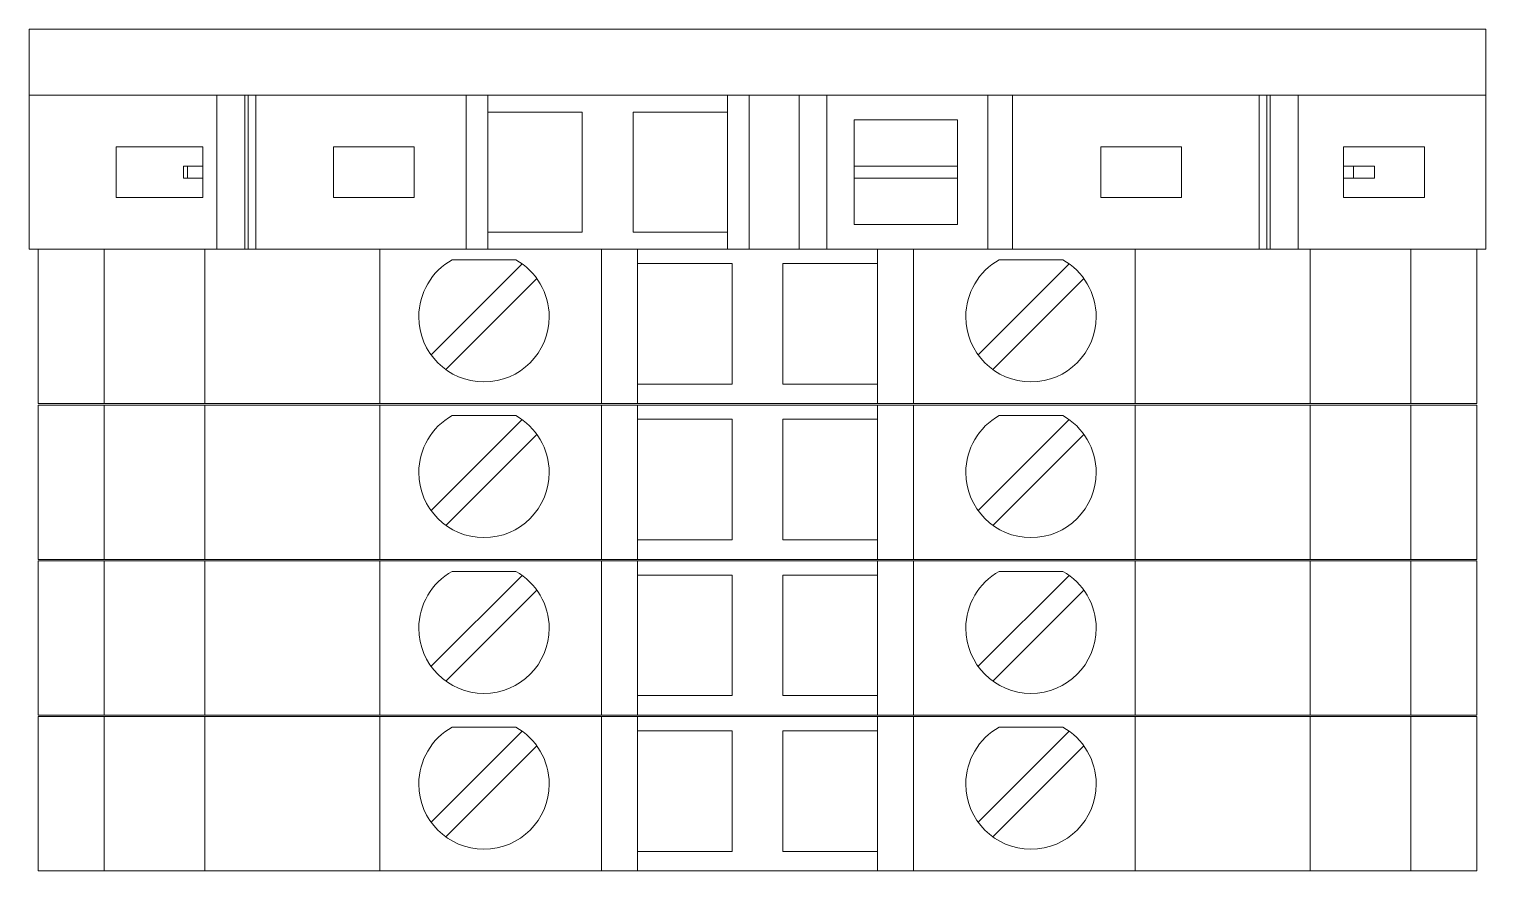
# Model space of a CAD drawing. Header units: millimetres. Extents: x 4962 to 7449, y 754 to 2938.
# Drawn here: x 7143.05 to 7191.65, y 1838.17 to 1866.27 of the extents above; entities that cross this region are included whole.
import ezdxf

# ---------------------------------------------------------------- set-up
doc = ezdxf.new("R2010")
doc.units = ezdxf.units.MM
doc.layers.add('000-PI-Oprema', color=30, linetype='Continuous', lineweight=5)
doc.layers.add('000-PI-ORMAR', color=2, linetype='Continuous')

msp = doc.modelspace()

# ---------------------------------------------------------------- linework, layer by layer
at = {"color": 0, "linetype": 'ByBlock', "lineweight": 0, "ltscale": 0.25}
msp.add_lwpolyline([(7143.049, 1866.271), (7143.049, 1858.921), (7191.649, 1858.921), (7191.649, 1866.271), (7143.049, 1866.271)], dxfattribs=at)
at = {"layer": '000-PI-Oprema', "color": 0, "linetype": 'ByBlock', "lineweight": 0}
for p, q in [((7143.049, 1866.271), (7143.049, 1858.921)), ((7191.649, 1866.271), (7143.049, 1866.271)), ((7191.649, 1858.921), (7191.649, 1866.271)), ((7149.315, 1864.071), (7143.049, 1864.071)), ((7149.315, 1858.921), (7149.315, 1864.071)), ((7150.251, 1864.071), (7149.315, 1864.071)), ((7150.251, 1858.921), (7150.251, 1864.071)), ((7150.352, 1864.071), (7150.251, 1864.071)), ((7150.352, 1864.071), (7150.352, 1858.921)), ((7150.61, 1864.071), (7150.352, 1864.071)), ((7150.61, 1864.071), (7150.61, 1858.921)), ((7157.631, 1864.071), (7150.61, 1864.071)), ((7157.631, 1864.071), (7158.349, 1864.071)), ((7157.631, 1858.921), (7157.631, 1864.071)), ((7158.349, 1863.496), (7158.349, 1864.071)), ((7158.349, 1864.071), (7166.349, 1864.071)), ((7166.349, 1864.071), (7166.349, 1863.496)), ((7166.349, 1864.071), (7167.068, 1864.071)), ((7167.068, 1864.071), (7168.74, 1864.071)), ((7167.068, 1858.921), (7167.068, 1864.071)), ((7169.665, 1864.071), (7168.74, 1864.071)), ((7168.74, 1864.071), (7168.74, 1858.921)), ((7175.039, 1864.071), (7169.665, 1864.071)), ((7169.665, 1864.071), (7169.665, 1858.921)), ((7175.039, 1864.071), (7175.039, 1858.921)), ((7175.859, 1864.071), (7175.039, 1864.071)), ((7175.859, 1858.921), (7175.859, 1864.071)), ((7175.859, 1864.071), (7184.089, 1864.071)), ((7184.089, 1864.071), (7184.089, 1858.921)), ((7184.089, 1864.071), (7184.347, 1864.071)), ((7184.347, 1858.921), (7184.347, 1864.071)), ((7184.347, 1864.071), (7184.448, 1864.071)), ((7185.384, 1864.071), (7184.448, 1864.071)), ((7184.448, 1858.921), (7184.448, 1864.071)), ((7185.384, 1864.071), (7191.649, 1864.071)), ((7185.384, 1858.921), (7185.384, 1864.071)), ((7158.349, 1859.496), (7158.349, 1863.496)), ((7158.349, 1863.496), (7161.499, 1863.496)), ((7161.499, 1863.496), (7161.499, 1859.496)), ((7163.199, 1863.496), (7166.349, 1863.496)), ((7163.199, 1859.496), (7163.199, 1863.496)), ((7166.349, 1863.496), (7166.349, 1859.496)), ((7170.574, 1863.246), (7174.024, 1863.246)), ((7170.574, 1861.696), (7170.574, 1863.246)), ((7174.024, 1863.246), (7174.024, 1861.696)), ((7145.949, 1860.646), (7145.949, 1862.346)), ((7145.949, 1862.346), (7148.849, 1862.346)), ((7148.849, 1862.346), (7148.849, 1861.696)), ((7153.199, 1862.346), (7155.899, 1862.346)), ((7153.199, 1860.646), (7153.199, 1862.346)), ((7155.899, 1862.346), (7155.899, 1860.646)), ((7178.799, 1862.346), (7181.499, 1862.346)), ((7178.799, 1860.646), (7178.799, 1862.346)), ((7181.499, 1862.346), (7181.499, 1860.646)), ((7186.899, 1861.696), (7186.899, 1862.346)), ((7186.899, 1862.346), (7189.599, 1862.346)), ((7189.599, 1862.346), (7189.599, 1860.646)), ((7148.335, 1861.696), (7148.204, 1861.696)), ((7148.204, 1861.296), (7148.204, 1861.696)), ((7148.335, 1861.696), (7148.335, 1861.296)), ((7148.335, 1861.696), (7148.849, 1861.696)), ((7148.849, 1861.696), (7148.849, 1861.296)), ((7170.574, 1861.696), (7174.024, 1861.696)), ((7170.574, 1861.296), (7170.574, 1861.696)), ((7174.024, 1861.696), (7174.024, 1861.296)), ((7186.899, 1861.296), (7186.899, 1861.696)), ((7186.899, 1861.696), (7187.235, 1861.696)), ((7187.235, 1861.696), (7187.235, 1861.296)), ((7187.935, 1861.696), (7187.235, 1861.696)), ((7187.935, 1861.696), (7187.935, 1861.296)), ((7148.335, 1861.296), (7148.204, 1861.296)), ((7148.335, 1861.296), (7148.849, 1861.296)), ((7148.849, 1861.296), (7148.849, 1860.646)), ((7170.574, 1861.296), (7174.024, 1861.296)), ((7170.574, 1859.746), (7170.574, 1861.296)), ((7174.024, 1861.296), (7174.024, 1859.746)), ((7186.899, 1861.296), (7187.235, 1861.296)), ((7186.899, 1860.646), (7186.899, 1861.296)), ((7187.935, 1861.296), (7187.235, 1861.296)), ((7148.849, 1860.646), (7145.949, 1860.646)), ((7155.899, 1860.646), (7153.199, 1860.646)), ((7181.499, 1860.646), (7178.799, 1860.646)), ((7189.599, 1860.646), (7186.899, 1860.646)), ((7161.499, 1859.496), (7158.349, 1859.496)), ((7158.349, 1858.921), (7158.349, 1859.496)), ((7166.349, 1859.496), (7163.199, 1859.496)), ((7166.349, 1859.496), (7166.349, 1858.921)), ((7174.024, 1859.746), (7170.574, 1859.746)), ((7150.251, 1858.921), (7149.315, 1858.921)), ((7150.352, 1858.921), (7150.251, 1858.921)), ((7150.61, 1858.921), (7150.352, 1858.921)), ((7157.631, 1858.921), (7158.349, 1858.921))]:
    msp.add_line(p, q, dxfattribs=at)
at = {"layer": '000-PI-Oprema', "color": 0, "linetype": 'ByBlock', "lineweight": 0, "ltscale": 0.25}
msp.add_line((7191.649, 1858.921), (7143.049, 1858.921), dxfattribs=at)
at = {"layer": '000-PI-ORMAR', "color": 0, "linetype": 'ByBlock', "lineweight": 0}
for p, q in [((7143.349, 1858.921), (7143.349, 1858.921)), ((7145.549, 1858.921), (7143.349, 1858.921)), ((7143.349, 1858.921), (7143.349, 1853.771)), ((7145.549, 1858.921), (7145.549, 1858.921)), ((7145.549, 1858.921), (7147.141, 1858.921)), ((7145.549, 1858.921), (7145.549, 1853.771)), ((7147.141, 1858.921), (7149.284, 1858.921)), ((7147.599, 1858.921), (7147.599, 1858.921)), ((7148.911, 1858.921), (7148.911, 1853.771)), ((7149.667, 1858.921), (7149.284, 1858.921)), ((7152.175, 1858.921), (7149.667, 1858.921)), ((7149.849, 1858.921), (7149.849, 1858.921)), ((7151.349, 1858.921), (7151.349, 1858.921)), ((7152.175, 1858.921), (7154.749, 1858.921)), ((7152.499, 1858.921), (7152.499, 1858.921)), ((7154.749, 1858.921), (7162.149, 1858.921)), ((7154.749, 1858.921), (7154.749, 1853.771)), ((7157.166, 1858.571), (7157.166, 1858.571)), ((7159.283, 1858.571), (7157.166, 1858.571)), ((7157.549, 1858.921), (7157.549, 1858.921)), ((7159.283, 1858.571), (7159.283, 1858.571)), ((7162.149, 1858.921), (7163.349, 1858.921)), ((7162.149, 1858.921), (7162.149, 1853.771)), ((7163.349, 1858.921), (7163.349, 1858.921)), ((7163.349, 1858.921), (7171.349, 1858.921)), ((7163.349, 1858.921), (7163.349, 1853.771)), ((7171.349, 1858.921), (7171.349, 1858.921)), ((7171.349, 1858.921), (7172.549, 1858.921)), ((7171.349, 1858.921), (7171.349, 1853.771)), ((7172.549, 1858.921), (7179.949, 1858.921)), ((7172.549, 1858.921), (7172.549, 1853.771)), ((7175.416, 1858.571), (7175.416, 1858.571)), ((7177.533, 1858.571), (7175.416, 1858.571)), ((7177.533, 1858.571), (7177.533, 1858.571)), ((7179.949, 1858.921), (7182.524, 1858.921)), ((7179.949, 1858.921), (7179.949, 1853.771)), ((7185.032, 1858.921), (7182.524, 1858.921)), ((7183.349, 1858.921), (7183.349, 1858.921)), ((7183.649, 1858.921), (7183.649, 1858.921)), ((7184.549, 1858.921), (7184.549, 1858.921)), ((7185.415, 1858.921), (7185.032, 1858.921)), ((7185.415, 1858.921), (7187.558, 1858.921)), ((7185.788, 1858.921), (7185.788, 1853.771)), ((7187.099, 1858.921), (7187.099, 1858.921)), ((7187.558, 1858.921), (7189.149, 1858.921)), ((7189.149, 1858.921), (7189.149, 1858.921)), ((7189.149, 1858.921), (7190.349, 1858.921)), ((7189.149, 1858.921), (7189.149, 1853.771)), ((7189.849, 1858.921), (7189.849, 1858.921)), ((7190.349, 1858.921), (7190.349, 1858.921)), ((7190.349, 1858.921), (7190.667, 1858.921)), ((7191.349, 1858.921), (7190.667, 1858.921)), ((7191.349, 1858.921), (7191.349, 1858.921)), ((7191.349, 1858.921), (7191.349, 1853.771)), ((7159.495, 1858.437), (7156.459, 1855.401)), ((7159.495, 1858.437), (7159.495, 1858.437)), ((7163.349, 1858.446), (7166.499, 1858.446)), ((7163.349, 1858.446), (7163.349, 1858.446)), ((7166.499, 1858.446), (7166.499, 1854.421)), ((7166.499, 1858.446), (7166.499, 1858.446)), ((7168.199, 1854.421), (7168.199, 1858.446)), ((7168.199, 1858.446), (7171.349, 1858.446)), ((7168.199, 1858.446), (7168.199, 1858.446)), ((7171.349, 1858.446), (7171.349, 1858.446)), ((7177.745, 1858.437), (7174.709, 1855.401)), ((7177.745, 1858.437), (7177.745, 1858.437)), ((7156.954, 1854.906), (7159.99, 1857.942)), ((7159.99, 1857.942), (7159.99, 1857.942)), ((7162.149, 1857.971), (7162.149, 1855.371)), ((7162.149, 1857.971), (7162.149, 1857.971)), ((7172.549, 1857.971), (7172.549, 1855.371)), ((7172.549, 1857.971), (7172.549, 1857.971)), ((7175.204, 1854.906), (7178.24, 1857.942)), ((7178.24, 1857.942), (7178.24, 1857.942)), ((7156.459, 1855.401), (7156.459, 1855.401)), ((7162.149, 1855.371), (7162.149, 1855.371)), ((7172.549, 1855.371), (7172.549, 1855.371)), ((7174.709, 1855.401), (7174.709, 1855.401)), ((7156.954, 1854.906), (7156.954, 1854.906)), ((7175.204, 1854.906), (7175.204, 1854.906)), ((7166.499, 1854.421), (7163.349, 1854.421)), ((7163.349, 1854.421), (7163.349, 1854.421)), ((7166.499, 1854.421), (7166.499, 1854.421)), ((7171.349, 1854.421), (7168.199, 1854.421)), ((7168.199, 1854.421), (7168.199, 1854.421)), ((7171.349, 1854.421), (7171.349, 1854.421)), ((7145.549, 1853.771), (7143.349, 1853.771)), ((7143.349, 1853.771), (7143.349, 1853.771)), ((7143.349, 1853.721), (7143.349, 1853.721)), ((7145.549, 1853.721), (7143.349, 1853.721)), ((7143.349, 1853.721), (7143.349, 1848.571)), ((7145.549, 1853.771), (7147.141, 1853.771)), ((7145.549, 1853.771), (7145.549, 1853.771)), ((7145.549, 1853.721), (7145.549, 1853.721)), ((7145.549, 1853.721), (7147.141, 1853.721)), ((7145.549, 1853.721), (7145.549, 1848.571)), ((7147.141, 1853.771), (7149.284, 1853.771)), ((7147.141, 1853.721), (7149.284, 1853.721)), ((7147.599, 1853.771), (7147.599, 1853.771)), ((7147.599, 1853.721), (7147.599, 1853.721)), ((7148.911, 1853.721), (7148.911, 1848.571)), ((7149.284, 1853.771), (7149.667, 1853.771)), ((7149.667, 1853.721), (7149.284, 1853.721)), ((7149.667, 1853.771), (7152.175, 1853.771)), ((7152.175, 1853.721), (7149.667, 1853.721)), ((7149.849, 1853.771), (7149.849, 1853.771)), ((7149.849, 1853.721), (7149.849, 1853.721)), ((7151.349, 1853.721), (7151.349, 1853.721)), ((7152.175, 1853.771), (7154.749, 1853.771)), ((7152.175, 1853.721), (7154.749, 1853.721)), ((7152.499, 1853.771), (7152.499, 1853.771)), ((7152.499, 1853.721), (7152.499, 1853.721)), ((7154.749, 1853.771), (7162.149, 1853.771)), ((7154.749, 1853.721), (7162.149, 1853.721)), ((7154.749, 1853.721), (7154.749, 1848.571)), ((7157.549, 1853.771), (7157.549, 1853.771)), ((7157.549, 1853.721), (7157.549, 1853.721)), ((7162.149, 1853.771), (7163.349, 1853.771)), ((7162.149, 1853.721), (7163.349, 1853.721)), ((7162.149, 1853.721), (7162.149, 1848.571)), ((7163.349, 1853.771), (7171.349, 1853.771)), ((7163.349, 1853.771), (7163.349, 1853.771)), ((7163.349, 1853.721), (7163.349, 1853.721)), ((7163.349, 1853.721), (7171.349, 1853.721)), ((7163.349, 1853.721), (7163.349, 1848.571)), ((7171.349, 1853.771), (7172.549, 1853.771)), ((7171.349, 1853.771), (7171.349, 1853.771)), ((7171.349, 1853.721), (7171.349, 1853.721)), ((7171.349, 1853.721), (7172.549, 1853.721)), ((7171.349, 1853.721), (7171.349, 1848.571)), ((7172.549, 1853.771), (7179.949, 1853.771)), ((7172.549, 1853.721), (7179.949, 1853.721)), ((7172.549, 1853.721), (7172.549, 1848.571)), ((7179.949, 1853.771), (7182.524, 1853.771)), ((7179.949, 1853.721), (7182.524, 1853.721)), ((7179.949, 1853.721), (7179.949, 1848.571)), ((7182.524, 1853.771), (7185.032, 1853.771)), ((7185.032, 1853.721), (7182.524, 1853.721)), ((7183.349, 1853.721), (7183.349, 1853.721)), ((7183.649, 1853.771), (7183.649, 1853.771)), ((7183.649, 1853.721), (7183.649, 1853.721)), ((7184.549, 1853.771), (7184.549, 1853.771)), ((7184.549, 1853.721), (7184.549, 1853.721)), ((7185.032, 1853.771), (7185.415, 1853.771)), ((7185.415, 1853.721), (7185.032, 1853.721)), ((7185.415, 1853.771), (7187.558, 1853.771)), ((7185.415, 1853.721), (7187.558, 1853.721)), ((7185.788, 1853.721), (7185.788, 1848.571)), ((7187.099, 1853.771), (7187.099, 1853.771)), ((7187.099, 1853.721), (7187.099, 1853.721)), ((7187.558, 1853.771), (7189.149, 1853.771)), ((7187.558, 1853.721), (7189.149, 1853.721)), ((7189.149, 1853.771), (7190.349, 1853.771)), ((7189.149, 1853.771), (7189.149, 1853.771)), ((7189.149, 1853.721), (7189.149, 1853.721)), ((7189.149, 1853.721), (7190.349, 1853.721)), ((7189.149, 1853.721), (7189.149, 1848.571)), ((7189.849, 1853.721), (7189.849, 1853.721)), ((7190.349, 1853.771), (7190.667, 1853.771)), ((7190.349, 1853.771), (7190.349, 1853.771)), ((7190.349, 1853.721), (7190.349, 1853.721)), ((7190.349, 1853.721), (7190.667, 1853.721)), ((7191.349, 1853.771), (7190.667, 1853.771)), ((7191.349, 1853.721), (7190.667, 1853.721)), ((7191.349, 1853.771), (7191.349, 1853.771)), ((7191.349, 1853.721), (7191.349, 1853.721)), ((7191.349, 1853.721), (7191.349, 1848.571)), ((7159.495, 1853.237), (7156.459, 1850.201)), ((7157.166, 1853.371), (7157.166, 1853.371)), ((7159.283, 1853.371), (7157.166, 1853.371)), ((7159.283, 1853.371), (7159.283, 1853.371)), ((7159.495, 1853.237), (7159.495, 1853.237)), ((7163.349, 1853.246), (7166.499, 1853.246)), ((7163.349, 1853.246), (7163.349, 1853.246)), ((7166.499, 1853.246), (7166.499, 1849.221)), ((7166.499, 1853.246), (7166.499, 1853.246)), ((7168.199, 1849.221), (7168.199, 1853.246)), ((7168.199, 1853.246), (7171.349, 1853.246)), ((7168.199, 1853.246), (7168.199, 1853.246)), ((7171.349, 1853.246), (7171.349, 1853.246)), ((7177.745, 1853.237), (7174.709, 1850.201)), ((7175.416, 1853.371), (7175.416, 1853.371)), ((7177.533, 1853.371), (7175.416, 1853.371)), ((7177.533, 1853.371), (7177.533, 1853.371)), ((7177.745, 1853.237), (7177.745, 1853.237)), ((7156.954, 1849.706), (7159.99, 1852.742)), ((7159.99, 1852.742), (7159.99, 1852.742)), ((7162.149, 1852.771), (7162.149, 1850.171)), ((7162.149, 1852.771), (7162.149, 1852.771)), ((7172.549, 1852.771), (7172.549, 1850.171)), ((7172.549, 1852.771), (7172.549, 1852.771)), ((7175.204, 1849.706), (7178.24, 1852.742)), ((7178.24, 1852.742), (7178.24, 1852.742)), ((7156.459, 1850.201), (7156.459, 1850.201)), ((7162.149, 1850.171), (7162.149, 1850.171)), ((7172.549, 1850.171), (7172.549, 1850.171)), ((7174.709, 1850.201), (7174.709, 1850.201)), ((7156.954, 1849.706), (7156.954, 1849.706)), ((7175.204, 1849.706), (7175.204, 1849.706)), ((7166.499, 1849.221), (7163.349, 1849.221)), ((7163.349, 1849.221), (7163.349, 1849.221)), ((7166.499, 1849.221), (7166.499, 1849.221)), ((7171.349, 1849.221), (7168.199, 1849.221)), ((7168.199, 1849.221), (7168.199, 1849.221)), ((7171.349, 1849.221), (7171.349, 1849.221)), ((7145.549, 1848.571), (7143.349, 1848.571)), ((7143.349, 1848.571), (7143.349, 1848.571)), ((7143.349, 1848.521), (7143.349, 1848.521)), ((7145.549, 1848.521), (7143.349, 1848.521)), ((7143.349, 1848.521), (7143.349, 1843.371)), ((7145.549, 1848.571), (7147.141, 1848.571)), ((7145.549, 1848.571), (7145.549, 1848.571)), ((7145.549, 1848.521), (7145.549, 1848.521)), ((7145.549, 1848.521), (7147.141, 1848.521)), ((7145.549, 1848.521), (7145.549, 1843.371)), ((7147.141, 1848.571), (7149.284, 1848.571)), ((7147.141, 1848.521), (7149.284, 1848.521)), ((7147.599, 1848.571), (7147.599, 1848.571)), ((7147.599, 1848.521), (7147.599, 1848.521)), ((7148.911, 1848.521), (7148.911, 1843.371)), ((7149.284, 1848.571), (7149.667, 1848.571)), ((7149.667, 1848.521), (7149.284, 1848.521)), ((7149.667, 1848.571), (7152.175, 1848.571)), ((7152.175, 1848.521), (7149.667, 1848.521)), ((7149.849, 1848.571), (7149.849, 1848.571)), ((7149.849, 1848.521), (7149.849, 1848.521)), ((7151.349, 1848.521), (7151.349, 1848.521)), ((7152.175, 1848.571), (7154.749, 1848.571)), ((7152.175, 1848.521), (7154.749, 1848.521)), ((7152.499, 1848.571), (7152.499, 1848.571)), ((7152.499, 1848.521), (7152.499, 1848.521)), ((7154.749, 1848.571), (7162.149, 1848.571)), ((7154.749, 1848.521), (7162.149, 1848.521)), ((7154.749, 1848.521), (7154.749, 1843.371)), ((7157.549, 1848.571), (7157.549, 1848.571)), ((7157.549, 1848.521), (7157.549, 1848.521)), ((7162.149, 1848.571), (7163.349, 1848.571)), ((7162.149, 1848.521), (7163.349, 1848.521)), ((7162.149, 1848.521), (7162.149, 1843.371)), ((7163.349, 1848.571), (7171.349, 1848.571)), ((7163.349, 1848.571), (7163.349, 1848.571)), ((7163.349, 1848.521), (7163.349, 1848.521)), ((7163.349, 1848.521), (7171.349, 1848.521)), ((7163.349, 1848.521), (7163.349, 1843.371)), ((7171.349, 1848.571), (7172.549, 1848.571)), ((7171.349, 1848.571), (7171.349, 1848.571)), ((7171.349, 1848.521), (7171.349, 1848.521)), ((7171.349, 1848.521), (7172.549, 1848.521)), ((7171.349, 1848.521), (7171.349, 1843.371)), ((7172.549, 1848.571), (7179.949, 1848.571)), ((7172.549, 1848.521), (7179.949, 1848.521)), ((7172.549, 1848.521), (7172.549, 1843.371)), ((7179.949, 1848.571), (7182.524, 1848.571)), ((7179.949, 1848.521), (7182.524, 1848.521)), ((7179.949, 1848.521), (7179.949, 1843.371)), ((7182.524, 1848.571), (7185.032, 1848.571)), ((7185.032, 1848.521), (7182.524, 1848.521)), ((7183.349, 1848.521), (7183.349, 1848.521)), ((7183.649, 1848.571), (7183.649, 1848.571)), ((7183.649, 1848.521), (7183.649, 1848.521)), ((7184.549, 1848.571), (7184.549, 1848.571)), ((7184.549, 1848.521), (7184.549, 1848.521)), ((7185.032, 1848.571), (7185.415, 1848.571)), ((7185.415, 1848.521), (7185.032, 1848.521)), ((7185.415, 1848.571), (7187.558, 1848.571)), ((7185.415, 1848.521), (7187.558, 1848.521)), ((7185.788, 1848.521), (7185.788, 1843.371)), ((7187.099, 1848.571), (7187.099, 1848.571)), ((7187.099, 1848.521), (7187.099, 1848.521)), ((7187.558, 1848.571), (7189.149, 1848.571)), ((7187.558, 1848.521), (7189.149, 1848.521)), ((7189.149, 1848.571), (7190.349, 1848.571)), ((7189.149, 1848.571), (7189.149, 1848.571)), ((7189.149, 1848.521), (7189.149, 1848.521)), ((7189.149, 1848.521), (7190.349, 1848.521)), ((7189.149, 1848.521), (7189.149, 1843.371)), ((7189.849, 1848.521), (7189.849, 1848.521)), ((7190.349, 1848.571), (7190.667, 1848.571)), ((7190.349, 1848.571), (7190.349, 1848.571)), ((7190.349, 1848.521), (7190.349, 1848.521)), ((7190.349, 1848.521), (7190.667, 1848.521)), ((7191.349, 1848.571), (7190.667, 1848.571)), ((7191.349, 1848.521), (7190.667, 1848.521)), ((7191.349, 1848.571), (7191.349, 1848.571)), ((7191.349, 1848.521), (7191.349, 1848.521)), ((7191.349, 1848.521), (7191.349, 1843.371)), ((7159.495, 1848.037), (7156.459, 1845.001)), ((7157.166, 1848.171), (7157.166, 1848.171)), ((7159.283, 1848.171), (7157.166, 1848.171)), ((7159.283, 1848.171), (7159.283, 1848.171)), ((7159.495, 1848.037), (7159.495, 1848.037)), ((7163.349, 1848.046), (7166.499, 1848.046)), ((7163.349, 1848.046), (7163.349, 1848.046)), ((7166.499, 1848.046), (7166.499, 1844.021)), ((7166.499, 1848.046), (7166.499, 1848.046)), ((7168.199, 1844.021), (7168.199, 1848.046)), ((7168.199, 1848.046), (7171.349, 1848.046)), ((7168.199, 1848.046), (7168.199, 1848.046)), ((7171.349, 1848.046), (7171.349, 1848.046)), ((7177.745, 1848.037), (7174.709, 1845.001)), ((7175.416, 1848.171), (7175.416, 1848.171)), ((7177.533, 1848.171), (7175.416, 1848.171)), ((7177.533, 1848.171), (7177.533, 1848.171)), ((7177.745, 1848.037), (7177.745, 1848.037)), ((7156.954, 1844.506), (7159.99, 1847.542)), ((7159.99, 1847.542), (7159.99, 1847.542)), ((7162.149, 1847.571), (7162.149, 1844.971)), ((7162.149, 1847.571), (7162.149, 1847.571)), ((7172.549, 1847.571), (7172.549, 1844.971)), ((7172.549, 1847.571), (7172.549, 1847.571)), ((7175.204, 1844.506), (7178.24, 1847.542)), ((7178.24, 1847.542), (7178.24, 1847.542)), ((7156.459, 1845.001), (7156.459, 1845.001)), ((7162.149, 1844.971), (7162.149, 1844.971)), ((7172.549, 1844.971), (7172.549, 1844.971)), ((7174.709, 1845.001), (7174.709, 1845.001)), ((7156.954, 1844.506), (7156.954, 1844.506)), ((7175.204, 1844.506), (7175.204, 1844.506)), ((7166.499, 1844.021), (7163.349, 1844.021)), ((7163.349, 1844.021), (7163.349, 1844.021)), ((7166.499, 1844.021), (7166.499, 1844.021)), ((7171.349, 1844.021), (7168.199, 1844.021)), ((7168.199, 1844.021), (7168.199, 1844.021)), ((7171.349, 1844.021), (7171.349, 1844.021)), ((7145.549, 1843.371), (7143.349, 1843.371)), ((7143.349, 1843.371), (7143.349, 1843.371)), ((7143.349, 1843.321), (7143.349, 1843.321)), ((7145.549, 1843.321), (7143.349, 1843.321)), ((7143.349, 1843.321), (7143.349, 1838.171)), ((7145.549, 1843.371), (7147.141, 1843.371)), ((7145.549, 1843.371), (7145.549, 1843.371)), ((7145.549, 1843.321), (7145.549, 1843.321)), ((7145.549, 1843.321), (7147.141, 1843.321)), ((7145.549, 1843.321), (7145.549, 1838.171)), ((7147.141, 1843.371), (7149.284, 1843.371)), ((7147.141, 1843.321), (7149.284, 1843.321)), ((7147.599, 1843.371), (7147.599, 1843.371)), ((7147.599, 1843.321), (7147.599, 1843.321)), ((7148.911, 1843.321), (7148.911, 1838.171)), ((7149.284, 1843.371), (7149.667, 1843.371)), ((7149.667, 1843.321), (7149.284, 1843.321)), ((7149.667, 1843.371), (7152.175, 1843.371)), ((7152.175, 1843.321), (7149.667, 1843.321)), ((7149.849, 1843.371), (7149.849, 1843.371)), ((7149.849, 1843.321), (7149.849, 1843.321)), ((7151.349, 1843.321), (7151.349, 1843.321)), ((7152.175, 1843.371), (7154.749, 1843.371)), ((7152.175, 1843.321), (7154.749, 1843.321)), ((7152.499, 1843.371), (7152.499, 1843.371)), ((7152.499, 1843.321), (7152.499, 1843.321)), ((7154.749, 1843.371), (7162.149, 1843.371)), ((7154.749, 1843.321), (7162.149, 1843.321)), ((7154.749, 1843.321), (7154.749, 1838.171)), ((7157.166, 1842.971), (7157.166, 1842.971)), ((7159.283, 1842.971), (7157.166, 1842.971)), ((7157.549, 1843.371), (7157.549, 1843.371)), ((7157.549, 1843.321), (7157.549, 1843.321)), ((7159.283, 1842.971), (7159.283, 1842.971)), ((7162.149, 1843.371), (7163.349, 1843.371)), ((7162.149, 1843.321), (7163.349, 1843.321)), ((7162.149, 1843.321), (7162.149, 1838.171)), ((7163.349, 1843.371), (7171.349, 1843.371)), ((7163.349, 1843.371), (7163.349, 1843.371)), ((7163.349, 1843.321), (7163.349, 1843.321)), ((7163.349, 1843.321), (7171.349, 1843.321)), ((7163.349, 1843.321), (7163.349, 1838.171)), ((7171.349, 1843.371), (7172.549, 1843.371)), ((7171.349, 1843.371), (7171.349, 1843.371)), ((7171.349, 1843.321), (7171.349, 1843.321)), ((7171.349, 1843.321), (7172.549, 1843.321)), ((7171.349, 1843.321), (7171.349, 1838.171)), ((7172.549, 1843.371), (7179.949, 1843.371)), ((7172.549, 1843.321), (7179.949, 1843.321)), ((7172.549, 1843.321), (7172.549, 1838.171)), ((7175.416, 1842.971), (7175.416, 1842.971)), ((7177.533, 1842.971), (7175.416, 1842.971)), ((7177.533, 1842.971), (7177.533, 1842.971)), ((7179.949, 1843.371), (7182.524, 1843.371)), ((7179.949, 1843.321), (7182.524, 1843.321)), ((7179.949, 1843.321), (7179.949, 1838.171)), ((7182.524, 1843.371), (7185.032, 1843.371)), ((7185.032, 1843.321), (7182.524, 1843.321)), ((7183.349, 1843.321), (7183.349, 1843.321)), ((7183.649, 1843.371), (7183.649, 1843.371)), ((7183.649, 1843.321), (7183.649, 1843.321)), ((7184.549, 1843.371), (7184.549, 1843.371)), ((7184.549, 1843.321), (7184.549, 1843.321)), ((7185.032, 1843.371), (7185.415, 1843.371)), ((7185.415, 1843.321), (7185.032, 1843.321)), ((7185.415, 1843.371), (7187.558, 1843.371)), ((7185.415, 1843.321), (7187.558, 1843.321)), ((7185.788, 1843.321), (7185.788, 1838.171)), ((7187.099, 1843.371), (7187.099, 1843.371)), ((7187.099, 1843.321), (7187.099, 1843.321)), ((7187.558, 1843.371), (7189.149, 1843.371)), ((7187.558, 1843.321), (7189.149, 1843.321)), ((7189.149, 1843.371), (7190.349, 1843.371)), ((7189.149, 1843.371), (7189.149, 1843.371)), ((7189.149, 1843.321), (7189.149, 1843.321)), ((7189.149, 1843.321), (7190.349, 1843.321)), ((7189.149, 1843.321), (7189.149, 1838.171)), ((7189.849, 1843.321), (7189.849, 1843.321)), ((7190.349, 1843.371), (7190.667, 1843.371)), ((7190.349, 1843.371), (7190.349, 1843.371)), ((7190.349, 1843.321), (7190.349, 1843.321)), ((7190.349, 1843.321), (7190.667, 1843.321)), ((7191.349, 1843.371), (7190.667, 1843.371)), ((7191.349, 1843.321), (7190.667, 1843.321)), ((7191.349, 1843.371), (7191.349, 1843.371)), ((7191.349, 1843.321), (7191.349, 1843.321)), ((7191.349, 1843.321), (7191.349, 1838.171)), ((7159.495, 1842.837), (7156.459, 1839.801)), ((7159.495, 1842.837), (7159.495, 1842.837)), ((7163.349, 1842.846), (7166.499, 1842.846)), ((7163.349, 1842.846), (7163.349, 1842.846)), ((7166.499, 1842.846), (7166.499, 1838.821)), ((7166.499, 1842.846), (7166.499, 1842.846)), ((7168.199, 1838.821), (7168.199, 1842.846)), ((7168.199, 1842.846), (7171.349, 1842.846)), ((7168.199, 1842.846), (7168.199, 1842.846)), ((7171.349, 1842.846), (7171.349, 1842.846)), ((7177.745, 1842.837), (7174.709, 1839.801)), ((7177.745, 1842.837), (7177.745, 1842.837)), ((7156.954, 1839.306), (7159.99, 1842.342)), ((7159.99, 1842.342), (7159.99, 1842.342)), ((7162.149, 1842.371), (7162.149, 1839.771)), ((7162.149, 1842.371), (7162.149, 1842.371)), ((7172.549, 1842.371), (7172.549, 1839.771)), ((7172.549, 1842.371), (7172.549, 1842.371)), ((7175.204, 1839.306), (7178.24, 1842.342)), ((7178.24, 1842.342), (7178.24, 1842.342)), ((7156.459, 1839.801), (7156.459, 1839.801)), ((7162.149, 1839.771), (7162.149, 1839.771)), ((7172.549, 1839.771), (7172.549, 1839.771)), ((7174.709, 1839.801), (7174.709, 1839.801)), ((7156.954, 1839.306), (7156.954, 1839.306)), ((7175.204, 1839.306), (7175.204, 1839.306)), ((7166.499, 1838.821), (7163.349, 1838.821)), ((7163.349, 1838.821), (7163.349, 1838.821)), ((7166.499, 1838.821), (7166.499, 1838.821)), ((7171.349, 1838.821), (7168.199, 1838.821)), ((7168.199, 1838.821), (7168.199, 1838.821)), ((7171.349, 1838.821), (7171.349, 1838.821)), ((7145.549, 1838.171), (7143.349, 1838.171)), ((7143.349, 1838.171), (7143.349, 1838.171)), ((7145.549, 1838.171), (7147.141, 1838.171)), ((7145.549, 1838.171), (7145.549, 1838.171)), ((7147.141, 1838.171), (7149.284, 1838.171)), ((7147.599, 1838.171), (7147.599, 1838.171)), ((7149.284, 1838.171), (7149.667, 1838.171)), ((7149.667, 1838.171), (7152.175, 1838.171)), ((7149.849, 1838.171), (7149.849, 1838.171)), ((7152.175, 1838.171), (7154.749, 1838.171)), ((7152.499, 1838.171), (7152.499, 1838.171)), ((7154.749, 1838.171), (7162.149, 1838.171)), ((7157.549, 1838.171), (7157.549, 1838.171)), ((7162.149, 1838.171), (7163.349, 1838.171)), ((7163.349, 1838.171), (7171.349, 1838.171)), ((7163.349, 1838.171), (7163.349, 1838.171)), ((7171.349, 1838.171), (7172.549, 1838.171)), ((7171.349, 1838.171), (7171.349, 1838.171)), ((7172.549, 1838.171), (7179.949, 1838.171)), ((7179.949, 1838.171), (7182.524, 1838.171)), ((7182.524, 1838.171), (7185.032, 1838.171)), ((7183.649, 1838.171), (7183.649, 1838.171)), ((7184.549, 1838.171), (7184.549, 1838.171)), ((7185.032, 1838.171), (7185.415, 1838.171)), ((7185.415, 1838.171), (7187.558, 1838.171)), ((7187.099, 1838.171), (7187.099, 1838.171)), ((7187.558, 1838.171), (7189.149, 1838.171)), ((7189.149, 1838.171), (7190.349, 1838.171)), ((7189.149, 1838.171), (7189.149, 1838.171)), ((7190.349, 1838.171), (7190.667, 1838.171)), ((7190.349, 1838.171), (7190.349, 1838.171)), ((7191.349, 1838.171), (7190.667, 1838.171)), ((7191.349, 1838.171), (7191.349, 1838.171))]:
    msp.add_line(p, q, dxfattribs=at)
for centre, start, end in [((7158.224, 1856.671), 119.1246, 180), ((7158.224, 1856.671), 0, 60.8754), ((7176.474, 1856.671), 119.1246, 180), ((7176.474, 1856.671), 0, 60.8754), ((7158.224, 1856.671), 180, 0), ((7176.474, 1856.671), 180, 0), ((7158.224, 1851.471), 119.1246, 180), ((7158.224, 1851.471), 0, 60.8754), ((7176.474, 1851.471), 119.1246, 180), ((7176.474, 1851.471), 0, 60.8754), ((7158.224, 1851.471), 180, 0), ((7176.474, 1851.471), 180, 0), ((7158.224, 1846.271), 119.1246, 180), ((7158.224, 1846.271), 0, 60.8754), ((7176.474, 1846.271), 119.1246, 180), ((7176.474, 1846.271), 0, 60.8754), ((7158.224, 1846.271), 180, 0), ((7176.474, 1846.271), 180, 0), ((7158.224, 1841.071), 119.1246, 180), ((7158.224, 1841.071), 0, 60.8754), ((7176.474, 1841.071), 119.1246, 180), ((7176.474, 1841.071), 0, 60.8754), ((7158.224, 1841.071), 180, 0), ((7176.474, 1841.071), 180, 0)]:
    msp.add_arc(centre, 2.175, start, end, dxfattribs=at)

doc.saveas('drawing.dxf')
